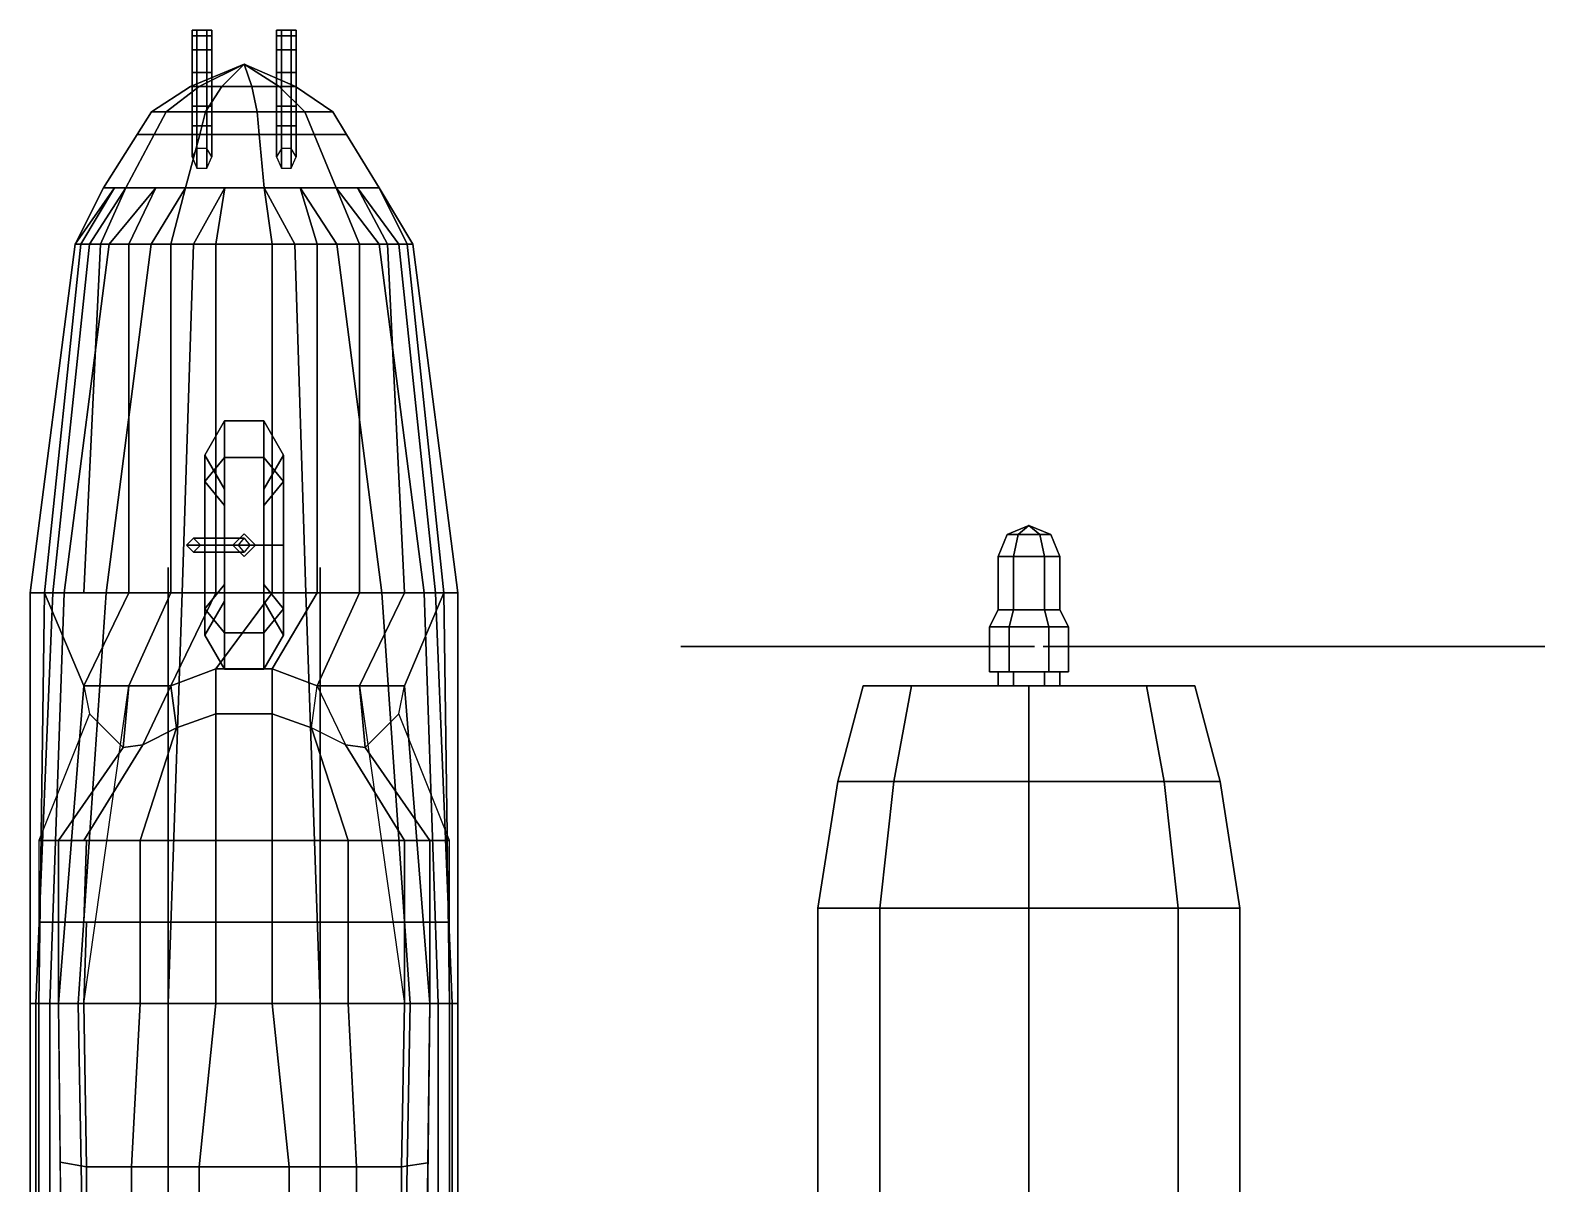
# Model space of a CAD drawing. Header units: millimetres. Extents: x -10.4 to 10.4, y -7.5 to 16.5.
# Drawn here: x -0.76 to 4.62, y 3.52 to 7.62 of the extents above; entities that cross this region are included whole.
import ezdxf

# ---------------------------------------------------------------- set-up
doc = ezdxf.new("R2010")
doc.units = ezdxf.units.MM
for name, color, linetype in [('doors', 5, 'Continuous'), ('propeller', 1, 'Continuous'), ('shassis', 3, 'Continuous'), ('wheels', 2, 'Continuous'), ('wing2', 5, 'Continuous')]:
    doc.layers.add(name, color=color, linetype=linetype)

msp = doc.modelspace()

# ---------------------------------------------------------------- linework, layer by layer
for points in [[(-0.185, 7.35, -0.43), (-0.1675, 7.35, -0.3997), (-0.1675, 7.62, -0.3997), (-0.185, 7.62, -0.43)], [(-0.1675, 7.35, -0.4603), (-0.185, 7.35, -0.43), (-0.185, 7.62, -0.43), (-0.1675, 7.62, -0.4603)], [(-0.1675, 7.62, -0.3997), (-0.1325, 7.62, -0.3997), (-0.115, 7.62, -0.43), (-0.185, 7.62, -0.43)], [(-0.185, 7.62, -0.43), (-0.115, 7.62, -0.43), (-0.1325, 7.62, -0.4603), (-0.1675, 7.62, -0.4603)], [(-0.185, 7.33, -0.26), (-0.1675, 7.33, -0.2297), (-0.1675, 7.6, -0.2297), (-0.185, 7.6, -0.26)], [(-0.1675, 7.33, -0.2903), (-0.185, 7.33, -0.26), (-0.185, 7.6, -0.26), (-0.1675, 7.6, -0.2903)], [(-0.1675, 7.6, -0.2297), (-0.1325, 7.6, -0.2297), (-0.115, 7.6, -0.26), (-0.185, 7.6, -0.26)], [(-0.185, 7.6, -0.26), (-0.115, 7.6, -0.26), (-0.1325, 7.6, -0.2903), (-0.1675, 7.6, -0.2903)], [(-0.1675, 7.35, -0.3997), (-0.1325, 7.35, -0.3997), (-0.1325, 7.62, -0.3997), (-0.1675, 7.62, -0.3997)], [(-0.1325, 7.35, -0.4603), (-0.1675, 7.35, -0.4603), (-0.1675, 7.62, -0.4603), (-0.1325, 7.62, -0.4603)], [(-0.1675, 7.33, -0.2297), (-0.1325, 7.33, -0.2297), (-0.1325, 7.6, -0.2297), (-0.1675, 7.6, -0.2297)], [(-0.1325, 7.33, -0.2903), (-0.1675, 7.33, -0.2903), (-0.1675, 7.6, -0.2903), (-0.1325, 7.6, -0.2903)], [(-0.1325, 7.35, -0.3997), (-0.115, 7.35, -0.43), (-0.115, 7.62, -0.43), (-0.1325, 7.62, -0.3997)], [(-0.115, 7.35, -0.43), (-0.1325, 7.35, -0.4603), (-0.1325, 7.62, -0.4603), (-0.115, 7.62, -0.43)], [(-0.1325, 7.33, -0.2297), (-0.115, 7.33, -0.26), (-0.115, 7.6, -0.26), (-0.1325, 7.6, -0.2297)], [(-0.115, 7.33, -0.26), (-0.1325, 7.33, -0.2903), (-0.1325, 7.6, -0.2903), (-0.115, 7.6, -0.26)], [(0.115, 7.35, -0.43), (0.1325, 7.35, -0.3997), (0.1325, 7.62, -0.3997), (0.115, 7.62, -0.43)], [(0.1325, 7.35, -0.4603), (0.115, 7.35, -0.43), (0.115, 7.62, -0.43), (0.1325, 7.62, -0.4603)], [(0.1325, 7.62, -0.3997), (0.1675, 7.62, -0.3997), (0.185, 7.62, -0.43), (0.115, 7.62, -0.43)], [(0.115, 7.62, -0.43), (0.185, 7.62, -0.43), (0.1675, 7.62, -0.4603), (0.1325, 7.62, -0.4603)], [(0.115, 7.33, -0.26), (0.1325, 7.33, -0.2297), (0.1325, 7.6, -0.2297), (0.115, 7.6, -0.26)], [(0.1325, 7.33, -0.2903), (0.115, 7.33, -0.26), (0.115, 7.6, -0.26), (0.1325, 7.6, -0.2903)], [(0.1325, 7.6, -0.2297), (0.1675, 7.6, -0.2297), (0.185, 7.6, -0.26), (0.115, 7.6, -0.26)], [(0.115, 7.6, -0.26), (0.185, 7.6, -0.26), (0.1675, 7.6, -0.2903), (0.1325, 7.6, -0.2903)], [(0.1325, 7.35, -0.3997), (0.1675, 7.35, -0.3997), (0.1675, 7.62, -0.3997), (0.1325, 7.62, -0.3997)], [(0.1675, 7.35, -0.4603), (0.1325, 7.35, -0.4603), (0.1325, 7.62, -0.4603), (0.1675, 7.62, -0.4603)], [(0.1325, 7.33, -0.2297), (0.1675, 7.33, -0.2297), (0.1675, 7.6, -0.2297), (0.1325, 7.6, -0.2297)], [(0.1675, 7.33, -0.2903), (0.1325, 7.33, -0.2903), (0.1325, 7.6, -0.2903), (0.1675, 7.6, -0.2903)], [(0.1675, 7.35, -0.3997), (0.185, 7.35, -0.43), (0.185, 7.62, -0.43), (0.1675, 7.62, -0.3997)], [(0.185, 7.35, -0.43), (0.1675, 7.35, -0.4603), (0.1675, 7.62, -0.4603), (0.185, 7.62, -0.43)], [(0.1675, 7.33, -0.2297), (0.185, 7.33, -0.26), (0.185, 7.6, -0.26), (0.1675, 7.6, -0.2297)], [(0.185, 7.33, -0.26), (0.1675, 7.33, -0.2903), (0.1675, 7.6, -0.2903), (0.185, 7.6, -0.26)], [(-0.185, 7.28, -0.07), (-0.1675, 7.28, -0.0397), (-0.1675, 7.55, -0.0397), (-0.185, 7.55, -0.07)], [(-0.1675, 7.28, -0.1003), (-0.185, 7.28, -0.07), (-0.185, 7.55, -0.07), (-0.1675, 7.55, -0.1003)], [(-0.1675, 7.55, -0.0397), (-0.1325, 7.55, -0.0397), (-0.115, 7.55, -0.07), (-0.185, 7.55, -0.07)], [(-0.185, 7.55, -0.07), (-0.115, 7.55, -0.07), (-0.1325, 7.55, -0.1003), (-0.1675, 7.55, -0.1003)], [(-0.1675, 7.28, -0.0397), (-0.1325, 7.28, -0.0397), (-0.1325, 7.55, -0.0397), (-0.1675, 7.55, -0.0397)], [(-0.1325, 7.28, -0.1003), (-0.1675, 7.28, -0.1003), (-0.1675, 7.55, -0.1003), (-0.1325, 7.55, -0.1003)], [(-0.1325, 7.28, -0.0397), (-0.115, 7.28, -0.07), (-0.115, 7.55, -0.07), (-0.1325, 7.55, -0.0397)], [(-0.115, 7.28, -0.07), (-0.1325, 7.28, -0.1003), (-0.1325, 7.55, -0.1003), (-0.115, 7.55, -0.07)], [(0.115, 7.28, -0.07), (0.1325, 7.28, -0.0397), (0.1325, 7.55, -0.0397), (0.115, 7.55, -0.07)], [(0.1325, 7.28, -0.1003), (0.115, 7.28, -0.07), (0.115, 7.55, -0.07), (0.1325, 7.55, -0.1003)], [(0.1325, 7.55, -0.0397), (0.1675, 7.55, -0.0397), (0.185, 7.55, -0.07), (0.115, 7.55, -0.07)], [(0.115, 7.55, -0.07), (0.185, 7.55, -0.07), (0.1675, 7.55, -0.1003), (0.1325, 7.55, -0.1003)], [(0.1325, 7.28, -0.0397), (0.1675, 7.28, -0.0397), (0.1675, 7.55, -0.0397), (0.1325, 7.55, -0.0397)], [(0.1675, 7.28, -0.1003), (0.1325, 7.28, -0.1003), (0.1325, 7.55, -0.1003), (0.1675, 7.55, -0.1003)], [(0.1675, 7.28, -0.0397), (0.185, 7.28, -0.07), (0.185, 7.55, -0.07), (0.1675, 7.55, -0.0397)], [(0.185, 7.28, -0.07), (0.1675, 7.28, -0.1003), (0.1675, 7.55, -0.1003), (0.185, 7.55, -0.07)], [(0, 7.5, -0.26), (-0.1598, 7.42, -0.3627), (-0.19, 7.42, -0.26), (0, 7.5, -0.26)], [(0, 7.5, -0.26), (-0.19, 7.42, -0.26), (-0.1598, 7.42, -0.1573), (0, 7.5, -0.26)], [(0, 7.5, -0.26), (-0.0789, 7.42, -0.4328), (-0.1598, 7.42, -0.3627), (0, 7.5, -0.26)], [(0, 7.5, -0.26), (-0.1598, 7.42, -0.1573), (-0.0789, 7.42, -0.0872), (0, 7.5, -0.26)], [(0, 7.5, -0.26), (0.0271, 7.42, -0.4481), (-0.0789, 7.42, -0.4328), (0, 7.5, -0.26)], [(0, 7.5, -0.26), (-0.0789, 7.42, -0.0872), (0.027, 7.42, -0.0719), (0, 7.5, -0.26)], [(0, 7.5, -0.26), (0.1823, 7.42, -0.3135), (0.1244, 7.42, -0.4036), (0, 7.5, -0.26)], [(0, 7.5, -0.26), (0.1244, 7.42, -0.4036), (0.0271, 7.42, -0.4481), (0, 7.5, -0.26)], [(0, 7.5, -0.26), (0.027, 7.42, -0.0719), (0.1244, 7.42, -0.1164), (0, 7.5, -0.26)], [(0, 7.5, -0.26), (0.1244, 7.42, -0.1164), (0.1823, 7.42, -0.2065), (0, 7.5, -0.26)], [(0, 7.5, -0.26), (0.1823, 7.42, -0.2065), (0.1823, 7.42, -0.3135), (0, 7.5, -0.26)], [(-0.185, 7.17, 0.1), (-0.1675, 7.13, 0.1303), (-0.1675, 7.47, 0.1303), (-0.185, 7.47, 0.1)], [(-0.1675, 7.2, 0.0697), (-0.185, 7.17, 0.1), (-0.185, 7.47, 0.1), (-0.1675, 7.47, 0.0697)], [(-0.1675, 7.47, 0.1303), (-0.1325, 7.47, 0.1303), (-0.115, 7.47, 0.1), (-0.185, 7.47, 0.1)], [(-0.185, 7.47, 0.1), (-0.115, 7.47, 0.1), (-0.1325, 7.47, 0.0697), (-0.1675, 7.47, 0.0697)], [(-0.1675, 7.13, 0.1303), (-0.1325, 7.13, 0.1303), (-0.1325, 7.47, 0.1303), (-0.1675, 7.47, 0.1303)], [(-0.1325, 7.2, 0.0697), (-0.1675, 7.2, 0.0697), (-0.1675, 7.47, 0.0697), (-0.1325, 7.47, 0.0697)], [(-0.1325, 7.13, 0.1303), (-0.115, 7.17, 0.1), (-0.115, 7.47, 0.1), (-0.1325, 7.47, 0.1303)], [(-0.115, 7.17, 0.1), (-0.1325, 7.2, 0.0697), (-0.1325, 7.47, 0.0697), (-0.115, 7.47, 0.1)], [(0.115, 7.17, 0.1), (0.1325, 7.13, 0.1303), (0.1325, 7.47, 0.1303), (0.115, 7.47, 0.1)], [(0.1325, 7.2, 0.0697), (0.115, 7.17, 0.1), (0.115, 7.47, 0.1), (0.1325, 7.47, 0.0697)], [(0.1325, 7.47, 0.1303), (0.1675, 7.47, 0.1303), (0.185, 7.47, 0.1), (0.115, 7.47, 0.1)], [(0.115, 7.47, 0.1), (0.185, 7.47, 0.1), (0.1675, 7.47, 0.0697), (0.1325, 7.47, 0.0697)], [(0.1325, 7.13, 0.1303), (0.1675, 7.13, 0.1303), (0.1675, 7.47, 0.1303), (0.1325, 7.47, 0.1303)], [(0.1675, 7.2, 0.0697), (0.1325, 7.2, 0.0697), (0.1325, 7.47, 0.0697), (0.1675, 7.47, 0.0697)], [(0.1675, 7.13, 0.1303), (0.185, 7.17, 0.1), (0.185, 7.47, 0.1), (0.1675, 7.47, 0.1303)], [(0.185, 7.17, 0.1), (0.1675, 7.2, 0.0697), (0.1675, 7.47, 0.0697), (0.185, 7.47, 0.1)], [(-0.1598, 7.42, -0.3627), (-0.2768, 7.33, -0.4379), (-0.3291, 7.33, -0.26), (-0.19, 7.42, -0.26)], [(-0.19, 7.42, -0.26), (-0.3291, 7.33, -0.26), (-0.2769, 7.33, -0.0821), (-0.1598, 7.42, -0.1573)], [(-0.1598, 7.42, -0.1573), (-0.2769, 7.33, -0.0821), (-0.1367, 7.33, 0.0393), (-0.0789, 7.42, -0.0872)], [(-0.0789, 7.42, -0.4328), (-0.1367, 7.33, -0.5594), (-0.2768, 7.33, -0.4379), (-0.1598, 7.42, -0.3627)], [(0.0271, 7.42, -0.4481), (0.0469, 7.33, -0.5857), (-0.1367, 7.33, -0.5594), (-0.0789, 7.42, -0.4328)], [(-0.0789, 7.42, -0.0872), (-0.1367, 7.33, 0.0393), (0.0468, 7.33, 0.0657), (0.027, 7.42, -0.0719)], [(0.027, 7.42, -0.0719), (0.0468, 7.33, 0.0657), (0.2155, 7.33, -0.0113), (0.1244, 7.42, -0.1164)], [(0.1244, 7.42, -0.4036), (0.2155, 7.33, -0.5087), (0.0469, 7.33, -0.5857), (0.0271, 7.42, -0.4481)], [(0.1823, 7.42, -0.3135), (0.3158, 7.33, -0.3527), (0.2155, 7.33, -0.5087), (0.1244, 7.42, -0.4036)], [(0.1244, 7.42, -0.1164), (0.2155, 7.33, -0.0113), (0.3158, 7.33, -0.1673), (0.1823, 7.42, -0.2065)], [(0.1823, 7.42, -0.2065), (0.3158, 7.33, -0.1673), (0.3158, 7.33, -0.3527), (0.1823, 7.42, -0.3135)], [(-0.2768, 7.33, -0.4379), (-0.3197, 7.25, -0.4655), (-0.38, 7.25, -0.26), (-0.3291, 7.33, -0.26)], [(-0.3291, 7.33, -0.26), (-0.38, 7.25, -0.26), (-0.3197, 7.25, -0.0546), (-0.2769, 7.33, -0.0821)], [(-0.1367, 7.33, -0.5594), (-0.1578, 7.25, -0.6057), (-0.3197, 7.25, -0.4655), (-0.2768, 7.33, -0.4379)], [(-0.2769, 7.33, -0.0821), (-0.3197, 7.25, -0.0546), (-0.1579, 7.25, 0.0857), (-0.1367, 7.33, 0.0393)], [(-0.1367, 7.33, 0.0393), (-0.1579, 7.25, 0.0857), (0.0541, 7.25, 0.1161), (0.0468, 7.33, 0.0657)], [(0.0469, 7.33, -0.5857), (0.0541, 7.25, -0.6361), (-0.1578, 7.25, -0.6057), (-0.1367, 7.33, -0.5594)], [(0.0468, 7.33, 0.0657), (0.0541, 7.25, 0.1161), (0.2488, 7.25, 0.0272), (0.2155, 7.33, -0.0113)], [(0.2155, 7.33, -0.5087), (0.2489, 7.25, -0.5472), (0.0541, 7.25, -0.6361), (0.0469, 7.33, -0.5857)], [(0.3158, 7.33, -0.3527), (0.3646, 7.25, -0.367), (0.2489, 7.25, -0.5472), (0.2155, 7.33, -0.5087)], [(0.2155, 7.33, -0.0113), (0.2488, 7.25, 0.0272), (0.3646, 7.25, -0.1529), (0.3158, 7.33, -0.1673)], [(0.3158, 7.33, -0.1673), (0.3646, 7.25, -0.1529), (0.3646, 7.25, -0.367), (0.3158, 7.33, -0.3527)], [(-0.5, 7.06, -0.26), (-0.4206, 7.06, 0.0103), (-0.3197, 7.25, -0.0546), (-0.38, 7.25, -0.26)], [(-0.4206, 7.06, -0.5303), (-0.5, 7.06, -0.26), (-0.38, 7.25, -0.26), (-0.3197, 7.25, -0.4654)], [(-0.4206, 7.06, 0.0103), (-0.2077, 7.06, 0.1948), (-0.1579, 7.25, 0.0857), (-0.3197, 7.25, -0.0546)], [(-0.2077, 7.06, -0.7148), (-0.4206, 7.06, -0.5303), (-0.3197, 7.25, -0.4654), (-0.1579, 7.25, -0.6057)], [(-0.2077, 7.06, 0.1948), (0.0712, 7.06, 0.2349), (0.0541, 7.25, 0.1161), (-0.1579, 7.25, 0.0857)], [(0.0712, 7.06, -0.7549), (-0.2077, 7.06, -0.7148), (-0.1579, 7.25, -0.6057), (0.0541, 7.25, -0.6361)], [(0.0712, 7.06, 0.2349), (0.3274, 7.06, 0.1179), (0.2488, 7.25, 0.0272), (0.0541, 7.25, 0.1161)], [(0.3274, 7.06, -0.6379), (0.0712, 7.06, -0.7549), (0.0541, 7.25, -0.6361), (0.2488, 7.25, -0.5472)], [(0.3274, 7.06, 0.1179), (0.4797, 7.06, -0.1191), (0.3646, 7.25, -0.1529), (0.2488, 7.25, 0.0272)], [(0.4797, 7.06, -0.4009), (0.3274, 7.06, -0.6379), (0.2488, 7.25, -0.5472), (0.3646, 7.25, -0.3671)], [(0.4797, 7.06, -0.1191), (0.4797, 7.06, -0.4009), (0.3646, 7.25, -0.3671), (0.3646, 7.25, -0.1529)], [(-0.6, 6.86, -0.19), (-0.58, 6.86, -0.07), (-0.4603, 7.06, -0.1248), (-0.5, 7.06, -0.26)], [(-0.55, 6.86, -0.57), (-0.6, 6.86, -0.35), (-0.4603, 7.06, -0.3952), (-0.4206, 7.06, -0.5303)], [(-0.6, 6.86, -0.35), (-0.6, 6.86, -0.19), (-0.5, 7.06, -0.26), (-0.4603, 7.06, -0.3952)], [(-0.58, 6.86, -0.07), (-0.51, 6.86, 0.08), (-0.4206, 7.06, 0.0103), (-0.4603, 7.06, -0.1248)], [(-0.48, 6.86, -0.69), (-0.55, 6.86, -0.57), (-0.4206, 7.06, -0.5303), (-0.3142, 7.06, -0.6226)], [(-0.51, 6.86, 0.08), (-0.41, 6.86, 0.19), (-0.3142, 7.06, 0.1026), (-0.4206, 7.06, 0.0103)], [(-0.33, 6.86, -0.79), (-0.48, 6.86, -0.69), (-0.3142, 7.06, -0.6226), (-0.2077, 7.06, -0.7148)], [(-0.41, 6.86, 0.19), (-0.26, 6.86, 0.27), (-0.2077, 7.06, 0.1948), (-0.3142, 7.06, 0.1026)], [(-0.18, 6.86, -0.82), (-0.33, 6.86, -0.79), (-0.2077, 7.06, -0.7148), (-0.0683, 7.06, -0.7349)], [(-0.26, 6.86, 0.27), (-0.1, 6.86, 0.31), (-0.0683, 7.06, 0.2149), (-0.2077, 7.06, 0.1948)], [(0.18, 6.86, -0.82), (-0.18, 6.86, -0.82), (-0.0683, 7.06, -0.7349), (0.0712, 7.06, -0.7549)], [(-0.1, 6.86, 0.31), (0.1, 6.86, 0.31), (0.0712, 7.06, 0.2349), (-0.0683, 7.06, 0.2149)], [(0.1, 6.86, 0.31), (0.26, 6.86, 0.27), (0.1993, 7.06, 0.1764), (0.0712, 7.06, 0.2349)], [(0.33, 6.86, -0.79), (0.18, 6.86, -0.82), (0.0712, 7.06, -0.7549), (0.1993, 7.06, -0.6964)], [(0.26, 6.86, 0.27), (0.41, 6.86, 0.19), (0.3274, 7.06, 0.1179), (0.1993, 7.06, 0.1764)], [(0.48, 6.86, -0.69), (0.33, 6.86, -0.79), (0.1993, 7.06, -0.6964), (0.3274, 7.06, -0.6379)], [(0.41, 6.86, 0.19), (0.51, 6.86, 0.08), (0.4036, 7.06, -0.0006), (0.3274, 7.06, 0.1179)], [(0.55, 6.86, -0.57), (0.48, 6.86, -0.69), (0.3274, 7.06, -0.6379), (0.4036, 7.06, -0.5194)], [(0.51, 6.86, 0.08), (0.58, 6.86, -0.07), (0.4797, 7.06, -0.1191), (0.4036, 7.06, -0.0006)], [(0.6, 6.86, -0.35), (0.55, 6.86, -0.57), (0.4036, 7.06, -0.5194), (0.4797, 7.06, -0.4009)], [(0.58, 6.86, -0.07), (0.6, 6.86, -0.19), (0.4797, 7.06, -0.26), (0.4797, 7.06, -0.1191)], [(0.6, 6.86, -0.19), (0.6, 6.86, -0.35), (0.4797, 7.06, -0.4009), (0.4797, 7.06, -0.26)], [(-0.6, 6.86, -0.35), (-0.55, 6.86, -0.57), (-0.68, 5.62, -0.7), (-0.76, 5.62, -0.32)], [(-0.58, 6.86, -0.07), (-0.6, 6.86, -0.19), (-0.76, 5.62, -0.2), (-0.71, 5.62, 0.01)], [(-0.6, 6.86, -0.19), (-0.6, 6.86, -0.35), (-0.76, 5.62, -0.32), (-0.76, 5.62, -0.2)], [(-0.51, 6.86, 0.08), (-0.58, 6.86, -0.07), (-0.71, 5.62, 0.01), (-0.57, 5.62, 0.21)], [(-0.55, 6.86, -0.57), (-0.48, 6.86, -0.69), (-0.64, 5.62, -0.79), (-0.68, 5.62, -0.7)], [(-0.48, 6.86, -0.69), (-0.33, 6.86, -0.79), (-0.49, 5.62, -0.91), (-0.64, 5.62, -0.79)], [(-0.41, 6.86, 0.19), (-0.51, 6.86, 0.08), (-0.57, 5.62, 0.21), (-0.41, 5.62, 0.33)], [(-0.33, 6.86, -0.79), (-0.18, 6.86, -0.82), (-0.22, 5.62, -0.96), (-0.49, 5.62, -0.91)], [(-0.26, 6.86, 0.27), (-0.41, 6.86, 0.19), (-0.41, 5.62, 0.33), (-0.26, 5.62, 0.4)], [(-0.1, 6.86, 0.31), (-0.26, 6.86, 0.27), (-0.26, 5.62, 0.4), (-0.1, 5.62, 0.44)], [(0.22, 5.62, -0.96), (-0.22, 5.62, -0.96), (-0.18, 6.86, -0.82), (0.18, 6.86, -0.82)], [(0.1, 6.86, 0.31), (-0.1, 6.86, 0.31), (-0.1, 5.62, 0.44), (0.1, 5.62, 0.44)], [(0.1, 5.62, 0.44), (0.26, 5.62, 0.4), (0.26, 6.86, 0.27), (0.1, 6.86, 0.31)], [(0.49, 5.62, -0.91), (0.22, 5.62, -0.96), (0.18, 6.86, -0.82), (0.33, 6.86, -0.79)], [(0.26, 5.62, 0.4), (0.41, 5.62, 0.33), (0.41, 6.86, 0.19), (0.26, 6.86, 0.27)], [(0.64, 5.62, -0.79), (0.49, 5.62, -0.91), (0.33, 6.86, -0.79), (0.48, 6.86, -0.69)], [(0.41, 5.62, 0.33), (0.57, 5.62, 0.21), (0.51, 6.86, 0.08), (0.41, 6.86, 0.19)], [(0.68, 5.62, -0.7), (0.64, 5.62, -0.79), (0.48, 6.86, -0.69), (0.55, 6.86, -0.57)], [(0.57, 5.62, 0.21), (0.71, 5.62, 0.01), (0.58, 6.86, -0.07), (0.51, 6.86, 0.08)], [(0.76, 5.62, -0.32), (0.68, 5.62, -0.7), (0.55, 6.86, -0.57), (0.6, 6.86, -0.35)], [(0.71, 5.62, 0.01), (0.76, 5.62, -0.2), (0.6, 6.86, -0.19), (0.58, 6.86, -0.07)], [(0.76, 5.62, -0.2), (0.76, 5.62, -0.32), (0.6, 6.86, -0.35), (0.6, 6.86, -0.19)], [(-0.76, 5.62, -0.32), (-0.68, 5.62, -0.7), (-0.74, 4.16, -0.77), (-0.76, 4.16, -0.5)], [(-0.76, 5.62, -0.2), (-0.76, 5.62, -0.32), (-0.76, 4.16, -0.5), (-0.76, 4.16, -0.13)], [(-0.71, 5.62, 0.01), (-0.76, 5.62, -0.2), (-0.76, 4.16, -0.13), (-0.73, 4.16, 0.23)], [(-0.68, 5.62, -0.7), (-0.64, 5.62, -0.79), (-0.69, 4.16, -0.86), (-0.74, 4.16, -0.77)], [(-0.57, 5.29, 0.21), (-0.71, 5.62, 0.01), (-0.73, 4.16, 0.23), (-0.66, 4.16, 0.59)], [(-0.57, 5.29, 0.21), (-0.41, 5.62, 0.33), (-0.57, 5.62, 0.21), (-0.71, 5.62, 0.01)], [(-0.64, 5.62, -0.79), (-0.49, 5.62, -0.91), (-0.59, 4.16, -0.92), (-0.69, 4.16, -0.86)], [(-0.49, 5.62, -0.91), (-0.22, 5.62, -0.96), (-0.27, 4.16, -0.97), (-0.59, 4.16, -0.92)], [(-0.41, 5.29, 0.33), (-0.26, 5.62, 0.4), (-0.41, 5.62, 0.33), (-0.57, 5.29, 0.21)], [(-0.26, 5.29, 0.4), (-0.1, 5.62, 0.44), (-0.26, 5.62, 0.4), (-0.41, 5.29, 0.33)], [(0.27, 4.16, -0.97), (-0.27, 4.16, -0.97), (-0.22, 5.62, -0.96), (0.22, 5.62, -0.96)], [(-0.1, 5.35, 0.44), (0.1, 5.62, 0.44), (-0.1, 5.62, 0.44), (-0.26, 5.29, 0.4)], [(0.1, 5.35, 0.44), (0.26, 5.62, 0.4), (0.1, 5.62, 0.44), (-0.1, 5.35, 0.44)], [(0.26, 5.29, 0.4), (0.41, 5.62, 0.33), (0.26, 5.62, 0.4), (0.1, 5.35, 0.44)], [(0.59, 4.16, -0.92), (0.27, 4.16, -0.97), (0.22, 5.62, -0.96), (0.49, 5.62, -0.91)], [(0.41, 5.29, 0.33), (0.57, 5.62, 0.21), (0.41, 5.62, 0.33), (0.26, 5.29, 0.4)], [(0.57, 5.29, 0.21), (0.71, 5.62, 0.01), (0.57, 5.62, 0.21), (0.41, 5.29, 0.33)], [(0.69, 4.16, -0.86), (0.59, 4.16, -0.92), (0.49, 5.62, -0.91), (0.64, 5.62, -0.79)], [(0.66, 4.16, 0.59), (0.73, 4.16, 0.23), (0.71, 5.62, 0.01), (0.57, 5.29, 0.21)], [(0.74, 4.16, -0.77), (0.69, 4.16, -0.86), (0.64, 5.62, -0.79), (0.68, 5.62, -0.7)], [(0.76, 4.16, -0.5), (0.74, 4.16, -0.77), (0.68, 5.62, -0.7), (0.76, 5.62, -0.32)], [(0.73, 4.16, 0.23), (0.76, 4.16, -0.13), (0.76, 5.62, -0.2), (0.71, 5.62, 0.01)], [(0.76, 4.16, -0.13), (0.76, 4.16, -0.5), (0.76, 5.62, -0.32), (0.76, 5.62, -0.2)], [(-0.41, 5.29, 0.33), (-0.57, 5.29, 0.21), (-0.66, 4.16, 0.59), (-0.57, 4.16, 0.71)], [(0.57, 4.16, 0.71), (0.66, 4.16, 0.59), (0.57, 5.29, 0.21), (0.41, 5.29, 0.33)], [(-0.76, 4.16, -0.13), (-0.76, 4.16, -0.5), (-0.76, 1.46, -0.51), (-0.76, 1.46)], [(-0.76, 4.16, -0.5), (-0.74, 4.16, -0.77), (-0.74, 1.46, -0.75), (-0.76, 1.46, -0.51)], [(-0.73, 4.16, 0.23), (-0.76, 4.16, -0.13), (-0.76, 1.46), (-0.73, 1.46, 0.25)], [(-0.74, 4.16, -0.77), (-0.69, 4.16, -0.86), (-0.69, 1.46, -0.81), (-0.74, 1.46, -0.75)], [(-0.66, 4.16, 0.59), (-0.73, 4.16, 0.23), (-0.73, 1.46, 0.25), (-0.63, 1.46, 0.58)], [(-0.69, 4.16, -0.86), (-0.59, 4.16, -0.92), (-0.54, 1.46, -0.9), (-0.69, 1.46, -0.81)], [(-0.57, 4.16, 0.71), (-0.66, 4.16, 0.59), (-0.6537, 3.5963, 0.5879), (-0.56, 3.58, 0.67)], [(-0.59, 4.16, -0.92), (-0.27, 4.16, -0.97), (-0.27, 1.46, -0.95), (-0.54, 1.46, -0.9)], [(-0.37, 4.16, 0.79), (-0.57, 4.16, 0.71), (-0.56, 3.58, 0.67), (-0.4, 3.58, 0.74)], [(-0.1, 4.16, 0.83), (-0.37, 4.16, 0.79), (-0.4, 3.58, 0.74), (-0.16, 3.58, 0.77)], [(0.27, 1.46, -0.95), (-0.27, 1.46, -0.95), (-0.27, 4.16, -0.97), (0.27, 4.16, -0.97)], [(0.1, 4.16, 0.83), (-0.1, 4.16, 0.83), (-0.16, 3.58, 0.77), (0.16, 3.58, 0.77)], [(0.16, 3.58, 0.77), (0.4, 3.58, 0.74), (0.37, 4.16, 0.79), (0.1, 4.16, 0.83)], [(0.54, 1.46, -0.9), (0.27, 1.46, -0.95), (0.27, 4.16, -0.97), (0.59, 4.16, -0.92)], [(0.4, 3.58, 0.74), (0.56, 3.58, 0.67), (0.57, 4.16, 0.71), (0.37, 4.16, 0.79)], [(0.69, 1.46, -0.81), (0.54, 1.46, -0.9), (0.59, 4.16, -0.92), (0.69, 4.16, -0.86)], [(0.56, 3.58, 0.67), (0.6537, 3.5948, 0.5879), (0.66, 4.16, 0.59), (0.57, 4.16, 0.71)], [(0.63, 1.46, 0.58), (0.73, 1.46, 0.25), (0.73, 4.16, 0.23), (0.66, 4.16, 0.59)], [(0.74, 1.46, -0.75), (0.69, 1.46, -0.81), (0.69, 4.16, -0.86), (0.74, 4.16, -0.77)], [(0.73, 1.46, 0.25), (0.76, 1.46), (0.76, 4.16, -0.13), (0.73, 4.16, 0.23)], [(0.76, 1.46, -0.51), (0.74, 1.46, -0.75), (0.74, 4.16, -0.77), (0.76, 4.16, -0.5)], [(0.76, 1.46), (0.76, 1.46, -0.51), (0.76, 4.16, -0.5), (0.76, 4.16, -0.13)], [(-0.63, 1.46, 0.58), (-0.56, 1.46, 0.67), (-0.56, 3.58, 0.67), (-0.6537, 3.5963, 0.5879)], [(-0.56, 1.46, 0.67), (-0.4, 1.46, 0.74), (-0.4, 3.58, 0.74), (-0.56, 3.58, 0.67)], [(-0.4, 1.46, 0.74), (-0.16, 1.46, 0.77), (-0.16, 3.58, 0.77), (-0.4, 3.58, 0.74)], [(-0.16, 1.46, 0.77), (0.16, 1.46, 0.77), (0.16, 3.58, 0.77), (-0.16, 3.58, 0.77)], [(0.16, 1.46, 0.77), (0.4, 1.46, 0.74), (0.4, 3.58, 0.74), (0.16, 3.58, 0.77)], [(0.4, 1.46, 0.74), (0.56, 1.46, 0.67), (0.56, 3.58, 0.67), (0.4, 3.58, 0.74)], [(0.56, 1.46, 0.67), (0.63, 1.46, 0.58), (0.6537, 3.5948, 0.5879), (0.56, 3.58, 0.67)]]:
    msp.add_3dface(points)
at = {"color": 1}
for points in [[(-0.1, 5.35, 0.44), (-0.26, 5.29, 0.4), (-0.24, 5.14, 0.54), (-0.1, 5.19, 0.53)], [(-0.1, 5.19, 0.53), (0.1, 5.19, 0.53), (0.1, 5.35, 0.44), (-0.1, 5.35, 0.44)], [(0.1, 5.19, 0.53), (0.24, 5.14, 0.54), (0.26, 5.29, 0.4), (0.1, 5.35, 0.44)], [(-0.41, 5.29, 0.33), (-0.57, 5.29, 0.21), (-0.55, 5.19, 0.23), (-0.43, 5.07, 0.49)], [(-0.26, 5.29, 0.4), (-0.41, 5.29, 0.33), (-0.43, 5.07, 0.49), (-0.36, 5.08, 0.53)], [(-0.26, 5.29, 0.4), (-0.26, 5.29, 0.4), (-0.36, 5.08, 0.53), (-0.24, 5.14, 0.54)], [(0.36, 5.08, 0.53), (0.43, 5.07, 0.49), (0.41, 5.29, 0.33), (0.26, 5.29, 0.4)], [(0.43, 5.07, 0.49), (0.55, 5.19, 0.23), (0.57, 5.29, 0.21), (0.41, 5.29, 0.33)], [(-0.43, 5.07, 0.49), (-0.55, 5.19, 0.23), (-0.73, 4.74, 0.23), (-0.66, 4.74, 0.57)], [(-0.1, 5.19, 0.53), (-0.24, 5.14, 0.54), (-0.37, 4.74, 0.72), (-0.1, 4.74, 0.75)], [(-0.1, 4.74, 0.75), (0.1, 4.74, 0.75), (0.1, 5.19, 0.53), (-0.1, 5.19, 0.53)], [(0.1, 4.74, 0.75), (0.37, 4.74, 0.72), (0.24, 5.14, 0.54), (0.1, 5.19, 0.53)], [(0.66, 4.74, 0.57), (0.73, 4.74, 0.23), (0.55, 5.19, 0.23), (0.43, 5.07, 0.49)], [(-0.24, 5.14, 0.54), (-0.36, 5.08, 0.53), (-0.57, 4.74, 0.66), (-0.37, 4.74, 0.72)], [(0.37, 4.74, 0.72), (0.57, 4.74, 0.66), (0.36, 5.08, 0.53), (0.24, 5.14, 0.54)], [(-0.36, 5.08, 0.53), (-0.43, 5.07, 0.49), (-0.66, 4.74, 0.57), (-0.57, 4.74, 0.66)], [(0.57, 4.74, 0.66), (0.66, 4.74, 0.57), (0.43, 5.07, 0.49), (0.36, 5.08, 0.53)], [(-0.66, 4.74, 0.57), (-0.73, 4.74, 0.23), (-0.73, 4.45, 0.23), (-0.66, 4.45, 0.59)], [(-0.56, 4.74, 0.66), (-0.66, 4.74, 0.57), (-0.66, 4.45, 0.59), (-0.57, 4.45, 0.71)], [(-0.37, 4.74, 0.72), (-0.56, 4.74, 0.66), (-0.57, 4.45, 0.71), (-0.37, 4.45, 0.79)], [(-0.1, 4.74, 0.75), (-0.37, 4.74, 0.72), (-0.37, 4.45, 0.79), (-0.1, 4.45, 0.83)], [(-0.1, 4.45, 0.83), (0.1, 4.45, 0.83), (0.1, 4.74, 0.75), (-0.1, 4.74, 0.75)], [(0.1, 4.45, 0.83), (0.37, 4.45, 0.79), (0.37, 4.74, 0.72), (0.1, 4.74, 0.75)], [(0.37, 4.45, 0.79), (0.57, 4.45, 0.71), (0.57, 4.74, 0.66), (0.37, 4.74, 0.72)], [(0.57, 4.45, 0.71), (0.66, 4.45, 0.59), (0.66, 4.74, 0.57), (0.57, 4.74, 0.66)], [(0.66, 4.45, 0.59), (0.73, 4.45, 0.23), (0.73, 4.74, 0.23), (0.66, 4.74, 0.57)], [(-0.66, 4.45, 0.59), (-0.73, 4.45, 0.23), (-0.73, 4.16, 0.23), (-0.66, 4.16, 0.59)], [(-0.56, 4.45, 0.71), (-0.66, 4.45, 0.59), (-0.66, 4.16, 0.59), (-0.57, 4.16, 0.71)], [(-0.37, 4.45, 0.79), (-0.56, 4.45, 0.71), (-0.57, 4.16, 0.71), (-0.37, 4.16, 0.79)], [(-0.1, 4.45, 0.83), (-0.37, 4.45, 0.79), (-0.37, 4.16, 0.79), (-0.1, 4.16, 0.83)], [(-0.1, 4.16, 0.83), (0.1, 4.16, 0.83), (0.1, 4.45, 0.83), (-0.1, 4.45, 0.83)], [(0.1, 4.16, 0.83), (0.37, 4.16, 0.79), (0.37, 4.45, 0.79), (0.1, 4.45, 0.83)], [(0.37, 4.16, 0.79), (0.57, 4.16, 0.71), (0.57, 4.45, 0.71), (0.37, 4.45, 0.79)], [(0.57, 4.16, 0.71), (0.66, 4.16, 0.59), (0.66, 4.45, 0.59), (0.57, 4.45, 0.71)], [(0.66, 4.16, 0.59), (0.73, 4.16, 0.23), (0.73, 4.45, 0.23), (0.66, 4.45, 0.59)]]:
    msp.add_3dface(points, dxfattribs=at)
at = {"layer": 'doors'}
for points in [[(-0.27, 3.71, -1.37), (-0.27, 5.7, -1.1), (-0.27, 5.71, -1.24), (-0.27, 3.73, -1.5)], [(-0.27, 3.73, -1.5), (-0.27, 5.71, -1.24), (-0.27, 5.7, -1.1), (-0.27, 3.71, -1.37)], [(0.27, 3.71, -1.37), (0.27, 5.7, -1.1), (0.27, 5.71, -1.24), (0.27, 3.73, -1.5)], [(0.27, 3.73, -1.5), (0.27, 5.71, -1.24), (0.27, 5.7, -1.1), (0.27, 3.71, -1.37)], [(-0.27, 3.71, -1.37), (-0.27, 5.7, -1.1), (-0.27, 5.63, -0.96), (-0.27, 4.03, -0.96)], [(-0.27, 4.03, -0.96), (-0.27, 5.63, -0.96), (-0.27, 5.7, -1.1), (-0.27, 3.71, -1.37)], [(0.27, 3.71, -1.37), (0.27, 5.7, -1.1), (0.27, 5.63, -0.96), (0.27, 4.03, -0.96)], [(0.27, 4.03, -0.96), (0.27, 5.63, -0.96), (0.27, 5.7, -1.1), (0.27, 3.71, -1.37)]]:
    msp.add_3dface(points, dxfattribs=at)
at = {"layer": 'propeller'}
for points in [[(2.7122, 5.8278, -0.2), (2.68, 5.75, -0.2), (2.735, 5.75, -0.1047), (2.7511, 5.8278, -0.1326)], [(2.7511, 5.8278, -0.2674), (2.735, 5.75, -0.2953), (2.68, 5.75, -0.2), (2.7122, 5.8278, -0.2)], [(2.79, 5.86, -0.2), (2.7122, 5.8278, -0.2), (2.7511, 5.8278, -0.1326), (2.79, 5.86, -0.2)], [(2.79, 5.86, -0.2), (2.7511, 5.8278, -0.2674), (2.7122, 5.8278, -0.2), (2.79, 5.86, -0.2)], [(2.8289, 5.8278, -0.2674), (2.845, 5.75, -0.2953), (2.735, 5.75, -0.2953), (2.7511, 5.8278, -0.2674)], [(2.7511, 5.8278, -0.1326), (2.735, 5.75, -0.1047), (2.845, 5.75, -0.1047), (2.8289, 5.8278, -0.1326)], [(2.79, 5.86, -0.2), (2.7511, 5.8278, -0.1326), (2.8289, 5.8278, -0.1326), (2.79, 5.86, -0.2)], [(2.79, 5.86, -0.2), (2.8289, 5.8278, -0.2674), (2.7511, 5.8278, -0.2674), (2.79, 5.86, -0.2)], [(2.79, 5.86, -0.2), (2.8289, 5.8278, -0.1326), (2.8678, 5.8278, -0.2), (2.79, 5.86, -0.2)], [(2.79, 5.86, -0.2), (2.8678, 5.8278, -0.2), (2.8289, 5.8278, -0.2674), (2.79, 5.86, -0.2)], [(2.8289, 5.8278, -0.1326), (2.845, 5.75, -0.1047), (2.9, 5.75, -0.2), (2.8678, 5.8278, -0.2)], [(2.8678, 5.8278, -0.2), (2.9, 5.75, -0.2), (2.845, 5.75, -0.2953), (2.8289, 5.8278, -0.2674)], [(2.68, 5.56, -0.2), (2.735, 5.56, -0.1047), (2.735, 5.75, -0.1047), (2.68, 5.75, -0.2)], [(2.735, 5.56, -0.2953), (2.68, 5.56, -0.2), (2.68, 5.75, -0.2), (2.735, 5.75, -0.2953)], [(2.845, 5.56, -0.2953), (2.735, 5.56, -0.2953), (2.735, 5.75, -0.2953), (2.845, 5.75, -0.2953)], [(2.735, 5.56, -0.1047), (2.845, 5.56, -0.1047), (2.845, 5.75, -0.1047), (2.735, 5.75, -0.1047)], [(2.845, 5.56, -0.1047), (2.9, 5.56, -0.2), (2.9, 5.75, -0.2), (2.845, 5.75, -0.1047)], [(2.9, 5.56, -0.2), (2.845, 5.56, -0.2953), (2.845, 5.75, -0.2953), (2.9, 5.75, -0.2)], [(2.735, 5.56, -0.1047), (2.68, 5.56, -0.2), (2.65, 5.5, -0.2), (2.72, 5.5, -0.0788)], [(2.68, 5.56, -0.2), (2.735, 5.56, -0.2953), (2.72, 5.5, -0.3212), (2.65, 5.5, -0.2)], [(2.735, 5.56, -0.2953), (2.845, 5.56, -0.2953), (2.86, 5.5, -0.3212), (2.72, 5.5, -0.3212)], [(2.845, 5.56, -0.1047), (2.735, 5.56, -0.1047), (2.72, 5.5, -0.0788), (2.86, 5.5, -0.0788)], [(2.9, 5.56, -0.2), (2.845, 5.56, -0.1047), (2.86, 5.5, -0.0788), (2.93, 5.5, -0.2)], [(2.845, 5.56, -0.2953), (2.9, 5.56, -0.2), (2.93, 5.5, -0.2), (2.86, 5.5, -0.3212)], [(2.65, 5.34, -0.2), (2.72, 5.34, -0.0788), (2.72, 5.5, -0.0788), (2.65, 5.5, -0.2)], [(2.72, 5.34, -0.3212), (2.65, 5.34, -0.2), (2.65, 5.5, -0.2), (2.72, 5.5, -0.3212)], [(2.86, 5.34, -0.3212), (2.72, 5.34, -0.3212), (2.72, 5.5, -0.3212), (2.86, 5.5, -0.3212)], [(2.72, 5.34, -0.0788), (2.86, 5.34, -0.0788), (2.86, 5.5, -0.0788), (2.72, 5.5, -0.0788)], [(2.86, 5.34, -0.0788), (2.93, 5.34, -0.2), (2.93, 5.5, -0.2), (2.86, 5.5, -0.0788)], [(2.93, 5.34, -0.2), (2.86, 5.34, -0.3212), (2.86, 5.5, -0.3212), (2.93, 5.5, -0.2)], [(1.5568, 5.43, -1.524), (1.6924, 5.43, -1.6189), (1.6268, 5.43, -1.6452), (1.5521, 5.43, -1.596)], [(1.5521, 5.43, -1.596), (1.6268, 5.43, -1.6452), (1.6924, 5.43, -1.6189), (1.5568, 5.43, -1.524)], [(1.5568, 5.43, -1.524), (1.6924, 5.43, -1.6189), (1.8593, 5.43, -1.4879), (1.6377, 5.43, -1.3041)], [(1.6377, 5.43, -1.3041), (1.8593, 5.43, -1.4879), (1.6924, 5.43, -1.6189), (1.5568, 5.43, -1.524)], [(1.6377, 5.43, -1.3041), (1.8593, 5.43, -1.4879), (1.9568, 5.43, -1.3969), (1.7066, 5.43, -1.1835)], [(1.7066, 5.43, -1.1835), (1.9568, 5.43, -1.3969), (1.8593, 5.43, -1.4879), (1.6377, 5.43, -1.3041)], [(1.8261, 5.43, -1.0105), (2.0914, 5.43, -1.25), (1.9568, 5.43, -1.3969), (1.7066, 5.43, -1.1835)], [(1.7066, 5.43, -1.1835), (1.9568, 5.43, -1.3969), (2.0914, 5.43, -1.25), (1.8261, 5.43, -1.0105)], [(1.8261, 5.43, -1.0105), (2.0914, 5.43, -1.25), (2.2456, 5.43, -1.057), (1.994, 5.43, -0.8212)], [(1.994, 5.43, -0.8212), (2.2456, 5.43, -1.057), (2.0914, 5.43, -1.25), (1.8261, 5.43, -1.0105)], [(2.2831, 5.43, -0.562), (2.449, 5.43, -0.7894), (2.2456, 5.43, -1.057), (1.994, 5.43, -0.8212)], [(1.994, 5.43, -0.8212), (2.2456, 5.43, -1.057), (2.449, 5.43, -0.7894), (2.2831, 5.43, -0.562)], [(2.2, 5.43, 1.57), (2.12, 5.43, 1.53), (2.11, 5.43, 1.46), (2.26, 5.43, 1.53)], [(2.26, 5.43, 1.53), (2.11, 5.43, 1.46), (2.12, 5.43, 1.53), (2.2, 5.43, 1.57)], [(2.41, 5.43, 1.35), (2.14, 5.43, 1.25), (2.11, 5.43, 1.46), (2.26, 5.43, 1.53)], [(2.26, 5.43, 1.53), (2.11, 5.43, 1.46), (2.14, 5.43, 1.25), (2.41, 5.43, 1.35)], [(2.41, 5.43, 1.35), (2.14, 5.43, 1.25), (2.17, 5.43, 1.12), (2.48, 5.43, 1.23)], [(2.48, 5.43, 1.23), (2.17, 5.43, 1.12), (2.14, 5.43, 1.25), (2.41, 5.43, 1.35)], [(2.57, 5.43, 1.04), (2.23, 5.43, 0.93), (2.17, 5.43, 1.12), (2.48, 5.43, 1.23)], [(2.48, 5.43, 1.23), (2.17, 5.43, 1.12), (2.23, 5.43, 0.93), (2.57, 5.43, 1.04)], [(2.57, 5.43, 1.04), (2.23, 5.43, 0.93), (2.32, 5.43, 0.7), (2.65, 5.43, 0.8)], [(2.65, 5.43, 0.8), (2.32, 5.43, 0.7), (2.23, 5.43, 0.93), (2.57, 5.43, 1.04)], [(2.5352, 5.43, -0.3587), (2.6598, 5.43, -0.4945), (2.449, 5.43, -0.7894), (2.2831, 5.43, -0.562)], [(2.2831, 5.43, -0.562), (2.449, 5.43, -0.7894), (2.6598, 5.43, -0.4945), (2.5352, 5.43, -0.3587)], [(2.73, 5.43, 0.42), (2.45, 5.43, 0.39), (2.32, 5.43, 0.7), (2.65, 5.43, 0.8)], [(2.65, 5.43, 0.8), (2.32, 5.43, 0.7), (2.45, 5.43, 0.39), (2.73, 5.43, 0.42)], [(2.73, 5.43, 0.42), (2.45, 5.43, 0.39), (2.6, 5.43, 0.06), (2.78, 5.43, 0.1)], [(2.78, 5.43, 0.1), (2.6, 5.43, 0.06), (2.45, 5.43, 0.39), (2.73, 5.43, 0.42)], [(2.7194, 5.43, -0.2177), (2.7867, 5.43, -0.2943), (2.6598, 5.43, -0.4945), (2.5352, 5.43, -0.3587)], [(2.5352, 5.43, -0.3587), (2.6598, 5.43, -0.4945), (2.7867, 5.43, -0.2943), (2.7194, 5.43, -0.2177)], [(2.81, 5.43, -0.13), (2.71, 5.43, -0.15), (2.6, 5.43, 0.06), (2.78, 5.43, 0.1)], [(2.78, 5.43, 0.1), (2.6, 5.43, 0.06), (2.71, 5.43, -0.15), (2.81, 5.43, -0.13)], [(2.8406, 5.43, -0.2523), (2.8733, 5.43, -0.1557), (3.1102, 5.43, -0.1655), (3.0548, 5.43, -0.3413)], [(3.0548, 5.43, -0.3413), (3.1102, 5.43, -0.1655), (2.8733, 5.43, -0.1557), (2.8406, 5.43, -0.2523)], [(3.0548, 5.43, -0.3413), (3.1102, 5.43, -0.1655), (3.471, 5.43, -0.2006), (3.3569, 5.43, -0.458)], [(3.3569, 5.43, -0.458), (3.471, 5.43, -0.2006), (3.1102, 5.43, -0.1655), (3.0548, 5.43, -0.3413)], [(3.3569, 5.43, -0.458), (3.471, 5.43, -0.2006), (3.8044, 5.43, -0.243), (3.726, 5.43, -0.5788)], [(3.726, 5.43, -0.5788), (3.8044, 5.43, -0.243), (3.471, 5.43, -0.2006), (3.3569, 5.43, -0.458)], [(3.9739, 5.43, -0.6295), (4.0486, 5.43, -0.28), (3.8044, 5.43, -0.243), (3.726, 5.43, -0.5788)], [(3.726, 5.43, -0.5788), (3.8044, 5.43, -0.243), (4.0486, 5.43, -0.28), (3.9739, 5.43, -0.6295)], [(3.9739, 5.43, -0.6295), (4.0486, 5.43, -0.28), (4.2432, 5.43, -0.3231), (4.1834, 5.43, -0.6465)], [(4.1834, 5.43, -0.6465), (4.2432, 5.43, -0.3231), (4.0486, 5.43, -0.28), (3.9739, 5.43, -0.6295)], [(4.3223, 5.43, -0.6459), (4.3707, 5.43, -0.3621), (4.2432, 5.43, -0.3231), (4.1834, 5.43, -0.6465)], [(4.1834, 5.43, -0.6465), (4.2432, 5.43, -0.3231), (4.3707, 5.43, -0.3621), (4.3223, 5.43, -0.6459)], [(4.5532, 5.43, -0.606), (4.5676, 5.43, -0.4411), (4.3707, 5.43, -0.3621), (4.3223, 5.43, -0.6459)], [(4.3223, 5.43, -0.6459), (4.3707, 5.43, -0.3621), (4.5676, 5.43, -0.4411), (4.5532, 5.43, -0.606)], [(4.5532, 5.43, -0.606), (4.5676, 5.43, -0.4411), (4.6232, 5.43, -0.4848), (4.6179, 5.43, -0.574)], [(4.6179, 5.43, -0.574), (4.6232, 5.43, -0.4848), (4.5676, 5.43, -0.4411), (4.5532, 5.43, -0.606)], [(2.65, 5.34, -0.2), (2.93, 5.34, -0.2), (2.86, 5.34, -0.0788), (2.72, 5.34, -0.0788)], [(2.72, 5.34, -0.3212), (2.86, 5.34, -0.3212), (2.93, 5.34, -0.2), (2.65, 5.34, -0.2)], [(2.68, 5.29, -0.2), (2.735, 5.29, -0.1047), (2.735, 5.34, -0.1047), (2.68, 5.34, -0.2)], [(2.735, 5.29, -0.2953), (2.68, 5.29, -0.2), (2.68, 5.34, -0.2), (2.735, 5.34, -0.2953)], [(2.845, 5.29, -0.2953), (2.735, 5.29, -0.2953), (2.735, 5.34, -0.2953), (2.845, 5.34, -0.2953)], [(2.735, 5.29, -0.1047), (2.845, 5.29, -0.1047), (2.845, 5.34, -0.1047), (2.735, 5.34, -0.1047)], [(2.845, 5.29, -0.1047), (2.9, 5.29, -0.2), (2.9, 5.34, -0.2), (2.845, 5.34, -0.1047)], [(2.9, 5.29, -0.2), (2.845, 5.29, -0.2953), (2.845, 5.34, -0.2953), (2.9, 5.34, -0.2)]]:
    msp.add_3dface(points, dxfattribs=at)
at = {"layer": 'shassis'}
for points in [[(-0.18, 5.815, -1.91), (-0.205, 5.79, -1.935), (-0.205, 5.79, -1.52), (-0.18, 5.815, -1.52)], [(-0.18, 5.815, -1.52), (-0.205, 5.79, -1.52), (-0.02, 5.79, -1.32), (0, 5.815, -1.32)], [(-0.07, 5.815, -1.91), (-0.07, 5.79, -1.935), (-0.205, 5.79, -1.935), (-0.18, 5.815, -1.91)], [(-0.155, 5.79, -1.885), (-0.18, 5.815, -1.91), (-0.18, 5.815, -1.52), (-0.155, 5.79, -1.52)], [(-0.155, 5.79, -1.52), (-0.18, 5.815, -1.52), (0, 5.815, -1.32), (0.02, 5.79, -1.32)], [(-0.07, 5.79, -1.885), (-0.07, 5.815, -1.91), (-0.18, 5.815, -1.91), (-0.155, 5.79, -1.885)], [(0, 5.83, -1.38), (-0.04, 5.79, -1.38), (-0.04, 5.79, -0.55), (0, 5.83, -0.55)], [(0.04, 5.79, -1.38), (0, 5.83, -1.38), (0, 5.83, -0.55), (0.04, 5.79, -0.55)], [(-0.205, 5.79, -1.935), (-0.18, 5.765, -1.91), (-0.18, 5.765, -1.52), (-0.205, 5.79, -1.52)], [(-0.205, 5.79, -1.52), (-0.18, 5.765, -1.52), (0, 5.765, -1.32), (-0.02, 5.79, -1.32)], [(-0.07, 5.79, -1.935), (-0.07, 5.765, -1.91), (-0.18, 5.765, -1.91), (-0.205, 5.79, -1.935)], [(-0.18, 5.765, -1.91), (-0.155, 5.79, -1.885), (-0.155, 5.79, -1.52), (-0.18, 5.765, -1.52)], [(-0.18, 5.765, -1.52), (-0.155, 5.79, -1.52), (0.02, 5.79, -1.32), (0, 5.765, -1.32)], [(-0.07, 5.765, -1.91), (-0.07, 5.79, -1.885), (-0.155, 5.79, -1.885), (-0.18, 5.765, -1.91)], [(-0.04, 5.79, -1.38), (0, 5.75, -1.38), (0, 5.75, -0.55), (-0.04, 5.79, -0.55)], [(0, 5.75, -1.38), (0.04, 5.79, -1.38), (0.04, 5.79, -0.55), (0, 5.75, -0.55)]]:
    msp.add_3dface(points, dxfattribs=at)
at = {"layer": 'wheels'}
for points in [[(-0.14, 6.11, -1.91), (-0.07, 6.2312, -1.91), (-0.07, 6.102, -2.222), (-0.14, 6.0163, -2.1363)], [(-0.14, 6.0163, -1.6837), (-0.07, 6.102, -1.598), (-0.07, 6.2312, -1.91), (-0.14, 6.11, -1.91)], [(-0.07, 6.2312, -1.91), (0.07, 6.2312, -1.91), (0.07, 6.102, -2.222), (-0.07, 6.102, -2.222)], [(-0.07, 6.102, -1.598), (0.07, 6.102, -1.598), (0.07, 6.2312, -1.91), (-0.07, 6.2312, -1.91)], [(0.07, 6.2312, -1.91), (0.14, 6.11, -1.91), (0.14, 6.0163, -2.1363), (0.07, 6.102, -2.222)], [(0.07, 6.102, -1.598), (0.14, 6.0163, -1.6837), (0.14, 6.11, -1.91), (0.07, 6.2312, -1.91)], [(-0.07, 5.9888, -1.91), (-0.14, 6.11, -1.91), (-0.14, 6.0163, -2.1363), (-0.07, 5.9305, -2.0505)], [(-0.07, 5.9305, -1.7695), (-0.14, 6.0163, -1.6837), (-0.14, 6.11, -1.91), (-0.07, 5.9888, -1.91)], [(-0.14, 6.0163, -2.1363), (-0.07, 6.102, -2.222), (-0.07, 5.79, -2.3512), (-0.14, 5.79, -2.23)], [(-0.14, 5.79, -1.59), (-0.07, 5.79, -1.4688), (-0.07, 6.102, -1.598), (-0.14, 6.0163, -1.6837)], [(-0.07, 6.102, -2.222), (0.07, 6.102, -2.222), (0.07, 5.79, -2.3512), (-0.07, 5.79, -2.3512)], [(-0.07, 5.79, -1.4688), (0.07, 5.79, -1.4688), (0.07, 6.102, -1.598), (-0.07, 6.102, -1.598)], [(0.14, 6.11, -1.91), (0.07, 5.9888, -1.91), (0.07, 5.9305, -2.0505), (0.14, 6.0163, -2.1363)], [(0.14, 6.0163, -1.6837), (0.07, 5.9305, -1.7695), (0.07, 5.9888, -1.91), (0.14, 6.11, -1.91)], [(0.07, 6.102, -2.222), (0.14, 6.0163, -2.1363), (0.14, 5.79, -2.23), (0.07, 5.79, -2.3512)], [(0.07, 5.79, -1.4688), (0.14, 5.79, -1.59), (0.14, 6.0163, -1.6837), (0.07, 6.102, -1.598)], [(-0.07, 5.9305, -2.0505), (-0.14, 6.0163, -2.1363), (-0.14, 5.79, -2.23), (-0.07, 5.79, -2.1088)], [(-0.07, 5.79, -1.7112), (-0.14, 5.79, -1.59), (-0.14, 6.0163, -1.6837), (-0.07, 5.9305, -1.7695)], [(-0.07, 5.6495, -2.0505), (-0.07, 5.9888, -1.91), (-0.07, 5.9305, -2.0505), (-0.07, 5.79, -2.1088)], [(-0.07, 5.5912, -1.91), (-0.07, 5.9305, -1.7695), (-0.07, 5.9888, -1.91), (-0.07, 5.6495, -2.0505)], [(0.14, 6.0163, -2.1363), (0.07, 5.9305, -2.0505), (0.07, 5.79, -2.1088), (0.14, 5.79, -2.23)], [(0.14, 5.79, -1.59), (0.07, 5.79, -1.7112), (0.07, 5.9305, -1.7695), (0.14, 6.0163, -1.6837)], [(0.07, 5.5912, -1.91), (0.07, 5.9305, -2.0505), (0.07, 5.9888, -1.91), (0.07, 5.6495, -1.7695)], [(0.07, 5.79, -1.7112), (0.07, 5.6495, -1.7695), (0.07, 5.9888, -1.91), (0.07, 5.9305, -1.7695)], [(-0.07, 5.5912, -1.91), (-0.07, 5.6495, -1.7695), (-0.07, 5.79, -1.7112), (-0.07, 5.9305, -1.7695)], [(0.07, 5.6495, -2.0505), (0.07, 5.79, -2.1088), (0.07, 5.9305, -2.0505), (0.07, 5.5912, -1.91)], [(-0.07, 5.79, -2.1088), (-0.14, 5.79, -2.23), (-0.14, 5.5637, -2.1363), (-0.07, 5.6495, -2.0505)], [(-0.14, 5.79, -2.23), (-0.07, 5.79, -2.3512), (-0.07, 5.478, -2.222), (-0.14, 5.5637, -2.1363)], [(-0.07, 5.6495, -1.7695), (-0.14, 5.5637, -1.6837), (-0.14, 5.79, -1.59), (-0.07, 5.79, -1.7112)], [(-0.14, 5.5637, -1.6837), (-0.07, 5.478, -1.598), (-0.07, 5.79, -1.4688), (-0.14, 5.79, -1.59)], [(-0.07, 5.79, -2.3512), (0.07, 5.79, -2.3512), (0.07, 5.478, -2.222), (-0.07, 5.478, -2.222)], [(-0.07, 5.478, -1.598), (0.07, 5.478, -1.598), (0.07, 5.79, -1.4688), (-0.07, 5.79, -1.4688)], [(0.14, 5.79, -2.23), (0.07, 5.79, -2.1088), (0.07, 5.6495, -2.0505), (0.14, 5.5637, -2.1363)], [(0.07, 5.79, -2.3512), (0.14, 5.79, -2.23), (0.14, 5.5637, -2.1363), (0.07, 5.478, -2.222)], [(0.14, 5.5637, -1.6837), (0.07, 5.6495, -1.7695), (0.07, 5.79, -1.7112), (0.14, 5.79, -1.59)], [(0.07, 5.478, -1.598), (0.14, 5.5637, -1.6837), (0.14, 5.79, -1.59), (0.07, 5.79, -1.4688)], [(-0.07, 5.6495, -2.0505), (-0.14, 5.5637, -2.1363), (-0.14, 5.47, -1.91), (-0.07, 5.5912, -1.91)], [(-0.07, 5.5912, -1.91), (-0.14, 5.47, -1.91), (-0.14, 5.5637, -1.6837), (-0.07, 5.6495, -1.7695)], [(0.14, 5.5637, -2.1363), (0.07, 5.6495, -2.0505), (0.07, 5.5912, -1.91), (0.14, 5.47, -1.91)], [(0.14, 5.47, -1.91), (0.07, 5.5912, -1.91), (0.07, 5.6495, -1.7695), (0.14, 5.5637, -1.6837)], [(-0.14, 5.5637, -2.1363), (-0.07, 5.478, -2.222), (-0.07, 5.3488, -1.91), (-0.14, 5.47, -1.91)], [(-0.14, 5.47, -1.91), (-0.07, 5.3488, -1.91), (-0.07, 5.478, -1.598), (-0.14, 5.5637, -1.6837)], [(0.07, 5.478, -2.222), (0.14, 5.5637, -2.1363), (0.14, 5.47, -1.91), (0.07, 5.3488, -1.91)], [(0.07, 5.3488, -1.91), (0.14, 5.47, -1.91), (0.14, 5.5637, -1.6837), (0.07, 5.478, -1.598)], [(-0.07, 5.478, -2.222), (0.07, 5.478, -2.222), (0.07, 5.3488, -1.91), (-0.07, 5.3488, -1.91)], [(-0.07, 5.3488, -1.91), (0.07, 5.3488, -1.91), (0.07, 5.478, -1.598), (-0.07, 5.478, -1.598)]]:
    msp.add_3dface(points, dxfattribs=at)
at = {"layer": 'wing2'}
for points in [[(2.2, 5.29, -0.2), (2.3728, 5.29, 0.2172), (2.3092, 4.95, 0.2808), (2.11, 4.95, -0.2)], [(2.3728, 5.29, -0.6172), (2.2, 5.29, -0.2), (2.11, 4.95, -0.2), (2.3092, 4.95, -0.6808)], [(2.3728, 5.29, -0.6172), (3.38, 5.29, -0.2), (3.2072, 5.29, 0.2172), (2.2, 5.29, -0.2)], [(2.2, 5.29, -0.2), (3.2072, 5.29, 0.2172), (2.79, 5.29, 0.39), (2.3728, 5.29, 0.2172)], [(2.79, 5.29, -0.79), (2.3728, 5.29, -0.6172), (2.3092, 4.95, -0.6808), (2.79, 4.95, -0.88)], [(2.3728, 5.29, 0.2172), (2.79, 5.29, 0.39), (2.79, 4.95, 0.48), (2.3092, 4.95, 0.2808)], [(2.79, 5.29, -0.79), (3.2072, 5.29, -0.6172), (3.38, 5.29, -0.2), (2.3728, 5.29, -0.6172)], [(3.2072, 5.29, -0.6172), (2.79, 5.29, -0.79), (2.79, 4.95, -0.88), (3.2708, 4.95, -0.6808)], [(2.79, 5.29, 0.39), (3.2072, 5.29, 0.2172), (3.2708, 4.95, 0.2808), (2.79, 4.95, 0.48)], [(3.2072, 5.29, 0.2172), (3.38, 5.29, -0.2), (3.47, 4.95, -0.2), (3.2708, 4.95, 0.2808)], [(3.38, 5.29, -0.2), (3.2072, 5.29, -0.6172), (3.2708, 4.95, -0.6808), (3.47, 4.95, -0.2)], [(2.11, 4.95, -0.2), (2.3092, 4.95, 0.2808), (2.2597, 4.5, 0.3303), (2.04, 4.5, -0.2)], [(2.3092, 4.95, -0.6808), (2.11, 4.95, -0.2), (2.04, 4.5, -0.2), (2.2597, 4.5, -0.7303)], [(2.79, 4.95, -0.88), (2.3092, 4.95, -0.6808), (2.2597, 4.5, -0.7303), (2.79, 4.5, -0.95)], [(2.3092, 4.95, 0.2808), (2.79, 4.95, 0.48), (2.79, 4.5, 0.55), (2.2597, 4.5, 0.3303)], [(3.2708, 4.95, -0.6808), (2.79, 4.95, -0.88), (2.79, 4.5, -0.95), (3.3203, 4.5, -0.7303)], [(2.79, 4.95, 0.48), (3.2708, 4.95, 0.2808), (3.3203, 4.5, 0.3303), (2.79, 4.5, 0.55)], [(3.2708, 4.95, 0.2808), (3.47, 4.95, -0.2), (3.54, 4.5, -0.2), (3.3203, 4.5, 0.3303)], [(3.47, 4.95, -0.2), (3.2708, 4.95, -0.6808), (3.3203, 4.5, -0.7303), (3.54, 4.5, -0.2)], [(2.2597, 1.69, 0.3303), (2.04, 1.69, -0.2), (2.04, 4.5, -0.2), (2.2597, 4.5, 0.3303)], [(2.04, 1.69, -0.2), (2.2597, 1.69, -0.7303), (2.2597, 4.5, -0.7303), (2.04, 4.5, -0.2)], [(2.2597, 1.69, -0.7303), (2.79, 1.69, -0.95), (2.79, 4.5, -0.95), (2.2597, 4.5, -0.7303)], [(2.79, 1.69, 0.55), (2.2597, 1.69, 0.3303), (2.2597, 4.5, 0.3303), (2.79, 4.5, 0.55)], [(2.79, 1.69, -0.95), (3.3203, 1.69, -0.7303), (3.3203, 4.5, -0.7303), (2.79, 4.5, -0.95)], [(3.3203, 1.69, 0.3303), (2.79, 1.69, 0.55), (2.79, 4.5, 0.55), (3.3203, 4.5, 0.3303)], [(3.54, 1.69, -0.2), (3.3203, 1.69, 0.3303), (3.3203, 4.5, 0.3303), (3.54, 4.5, -0.2)], [(3.3203, 1.69, -0.7303), (3.54, 1.69, -0.2), (3.54, 4.5, -0.2), (3.3203, 4.5, -0.7303)]]:
    msp.add_3dface(points, dxfattribs=at)

doc.saveas('drawing.dxf')
